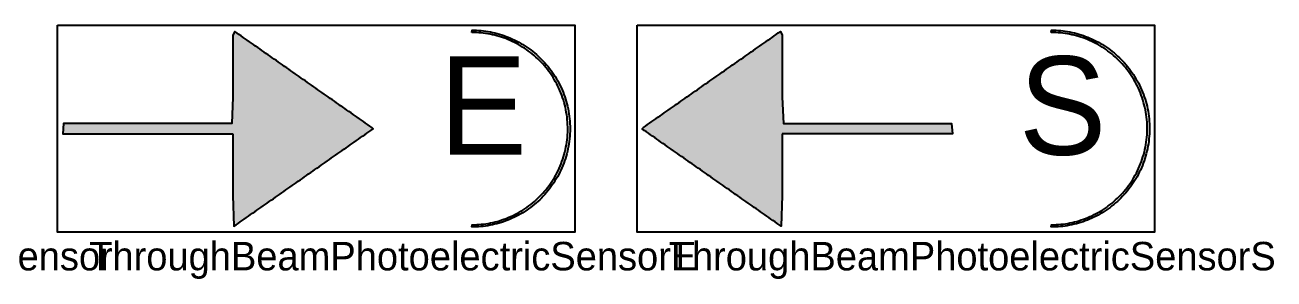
# Model space of a CAD drawing. Extents: x 0 to 1142, y -90 to 893.
# Drawn here: x 659.4 to 1142.2, y 121.9 to 220 of the extents above; entities that cross this region are included whole.
import ezdxf

# ---------------------------------------------------------------- set-up
doc = ezdxf.new("R2010")
doc.units = 0

msp = doc.modelspace()

# ---------------------------------------------------------------- hatches: boundary and pattern name
for points in [[(739.81, 178.03), (739.81, 154.11), (740.2, 142.28), (741, 142.84), (741.81, 143.4), (742.61, 143.96), (743.41, 144.52), (744.21, 145.08), (745.01, 145.64), (745.82, 146.21), (746.62, 146.77), (747.42, 147.33), (748.22, 147.89), (749.03, 148.45), (749.83, 149.01), (750.63, 149.57), (751.43, 150.13), (752.23, 150.69), (753.04, 151.26), (753.84, 151.82), (754.64, 152.38), (755.44, 152.94), (756.24, 153.5), (757.05, 154.06), (757.85, 154.62), (758.65, 155.18), (759.45, 155.74), (760.26, 156.31), (761.06, 156.87), (761.86, 157.43), (762.66, 157.99), (763.46, 158.55), (764.27, 159.11), (765.07, 159.67), (765.87, 160.23), (766.67, 160.79), (767.47, 161.36), (768.28, 161.92), (769.08, 162.48), (769.88, 163.04), (770.68, 163.6), (771.49, 164.16), (772.29, 164.72), (773.09, 165.28), (773.89, 165.85), (774.69, 166.41), (775.5, 166.97), (776.3, 167.53), (777.1, 168.09), (777.9, 168.65), (778.7, 169.21), (779.51, 169.77), (780.31, 170.33), (781.11, 170.9), (781.91, 171.46), (782.72, 172.02), (783.52, 172.58), (784.32, 173.14), (785.12, 173.7), (785.92, 174.26), (786.73, 174.82), (787.53, 175.38), (788.33, 175.95), (789.13, 176.51), (789.93, 177.07), (790.74, 177.63), (791.54, 178.19), (792.34, 178.75), (793.14, 179.31), (793.95, 179.87), (793.48, 180.44), (792.68, 181), (791.88, 181.56), (791.08, 182.12), (790.28, 182.68), (789.47, 183.24), (788.67, 183.8), (787.87, 184.36), (787.07, 184.93), (786.27, 185.49), (785.46, 186.05), (784.66, 186.61), (783.86, 187.17), (783.06, 187.73), (782.25, 188.29), (781.45, 188.85), (780.65, 189.42), (779.85, 189.98), (779.05, 190.54), (778.24, 191.1), (777.44, 191.66), (776.64, 192.22), (775.84, 192.78), (775.04, 193.35), (774.23, 193.91), (773.43, 194.47), (772.63, 195.03), (771.83, 195.59), (771.02, 196.15), (770.22, 196.71), (769.42, 197.27), (768.62, 197.84), (767.82, 198.4), (767.01, 198.96), (766.21, 199.52), (765.41, 200.08), (764.61, 200.64), (763.8, 201.2), (763, 201.77), (762.2, 202.33), (761.4, 202.89), (760.6, 203.45), (759.79, 204.01), (758.99, 204.57), (758.19, 205.13), (757.39, 205.69), (756.59, 206.26), (755.78, 206.82), (754.98, 207.38), (754.18, 207.94), (753.38, 208.5), (752.57, 209.06), (751.77, 209.62), (750.97, 210.19), (750.17, 210.75), (749.37, 211.31), (748.56, 211.87), (747.76, 212.43), (746.96, 212.99), (746.16, 213.55), (745.36, 214.11), (744.55, 214.68), (743.75, 215.24), (742.95, 215.8), (742.15, 216.36), (741.34, 216.92), (740.54, 217.48), (739.81, 216.05), (739.81, 192.14), (739.34, 181.97), (738.54, 181.97), (737.74, 181.97), (736.94, 181.97), (736.13, 181.97), (735.33, 181.97), (734.53, 181.97), (733.73, 181.97), (732.93, 181.97), (732.12, 181.97), (731.32, 181.97), (730.52, 181.97), (729.72, 181.97), (728.91, 181.97), (728.11, 181.97), (727.31, 181.97), (726.51, 181.97), (725.7, 181.97), (724.9, 181.97), (724.1, 181.97), (723.3, 181.97), (722.49, 181.97), (721.69, 181.97), (720.89, 181.97), (720.09, 181.97), (719.28, 181.97), (718.48, 181.97), (717.68, 181.97), (716.88, 181.97), (716.08, 181.97), (715.27, 181.97), (714.47, 181.97), (713.67, 181.97), (712.87, 181.97), (712.06, 181.97), (711.26, 181.97), (710.46, 181.97), (709.66, 181.97), (708.85, 181.97), (708.05, 181.97), (707.25, 181.97), (706.45, 181.97), (705.64, 181.97), (704.84, 181.97), (704.04, 181.97), (703.24, 181.97), (702.44, 181.97), (701.63, 181.97), (700.83, 181.97), (700.03, 181.97), (699.23, 181.97), (698.42, 181.97), (697.62, 181.97), (696.82, 181.97), (696.02, 181.97), (695.21, 181.97), (694.41, 181.97), (693.61, 181.97), (692.81, 181.97), (692, 181.97), (691.2, 181.97), (690.4, 181.97), (689.6, 181.97), (688.79, 181.97), (687.99, 181.97), (687.19, 181.97), (686.39, 181.97), (685.59, 181.97), (684.78, 181.97), (683.98, 181.97), (683.18, 181.97), (682.38, 181.97), (681.57, 181.97), (680.77, 181.97), (679.97, 181.97), (679.17, 181.97), (678.36, 181.97), (677.56, 181.97), (676.76, 181.97), (675.96, 181.97), (675.15, 181.97), (674.35, 181.97), (674.01, 178.03), (674.81, 178.03), (675.62, 178.03), (676.42, 178.03), (677.22, 178.03), (678.02, 178.03), (678.83, 178.03), (679.63, 178.03), (680.43, 178.03), (681.23, 178.03), (682.03, 178.03), (682.84, 178.03), (683.64, 178.03), (684.44, 178.03), (685.24, 178.03), (686.05, 178.03), (686.85, 178.03), (687.65, 178.03), (688.45, 178.03), (689.26, 178.03), (690.06, 178.03), (690.86, 178.03), (691.66, 178.03), (692.47, 178.03), (693.27, 178.03), (694.07, 178.03), (694.87, 178.03), (695.67, 178.03), (696.48, 178.03), (697.28, 178.03), (698.08, 178.03), (698.88, 178.03), (699.69, 178.03), (700.49, 178.03), (701.29, 178.03), (702.09, 178.03), (702.9, 178.03), (703.7, 178.03), (704.5, 178.03), (705.3, 178.03), (706.11, 178.03), (706.91, 178.03), (707.71, 178.03), (708.51, 178.03), (709.32, 178.03), (710.12, 178.03), (710.92, 178.03), (711.72, 178.03), (712.52, 178.03), (713.33, 178.03), (714.13, 178.03), (714.93, 178.03), (715.73, 178.03), (716.54, 178.03), (717.34, 178.03), (718.14, 178.03), (718.94, 178.03), (719.75, 178.03), (720.55, 178.03), (721.35, 178.03), (722.15, 178.03), (722.96, 178.03), (723.76, 178.03), (724.56, 178.03), (725.36, 178.03), (726.17, 178.03), (726.97, 178.03), (727.77, 178.03), (728.57, 178.03), (729.37, 178.03), (730.18, 178.03), (730.98, 178.03), (731.78, 178.03), (732.58, 178.03), (733.39, 178.03), (734.19, 178.03), (734.99, 178.03), (735.79, 178.03), (736.6, 178.03), (737.4, 178.03), (738.2, 178.03), (739, 178.03), (739.81, 178.03)], [(952.16, 178.03), (952.16, 154.11), (951.76, 142.28), (950.96, 142.84), (950.16, 143.4), (949.36, 143.96), (948.55, 144.52), (947.75, 145.08), (946.95, 145.64), (946.15, 146.21), (945.34, 146.77), (944.54, 147.33), (943.74, 147.89), (942.94, 148.45), (942.14, 149.01), (941.33, 149.57), (940.53, 150.13), (939.73, 150.69), (938.93, 151.26), (938.13, 151.82), (937.32, 152.38), (936.52, 152.94), (935.72, 153.5), (934.92, 154.06), (934.11, 154.62), (933.31, 155.18), (932.51, 155.74), (931.71, 156.31), (930.91, 156.87), (930.1, 157.43), (929.3, 157.99), (928.5, 158.55), (927.7, 159.11), (926.89, 159.67), (926.09, 160.23), (925.29, 160.79), (924.49, 161.36), (923.69, 161.92), (922.88, 162.48), (922.08, 163.04), (921.28, 163.6), (920.48, 164.16), (919.68, 164.72), (918.87, 165.28), (918.07, 165.85), (917.27, 166.41), (916.47, 166.97), (915.66, 167.53), (914.86, 168.09), (914.06, 168.65), (913.26, 169.21), (912.46, 169.77), (911.65, 170.33), (910.85, 170.9), (910.05, 171.46), (909.25, 172.02), (908.45, 172.58), (907.64, 173.14), (906.84, 173.7), (906.04, 174.26), (905.24, 174.82), (904.43, 175.38), (903.63, 175.95), (902.83, 176.51), (902.03, 177.07), (901.23, 177.63), (900.42, 178.19), (899.62, 178.75), (898.82, 179.31), (898.02, 179.87), (898.48, 180.44), (899.28, 181), (900.08, 181.56), (900.88, 182.12), (901.69, 182.68), (902.49, 183.24), (903.29, 183.8), (904.09, 184.36), (904.9, 184.93), (905.7, 185.49), (906.5, 186.05), (907.3, 186.61), (908.1, 187.17), (908.91, 187.73), (909.71, 188.29), (910.51, 188.85), (911.31, 189.42), (912.12, 189.98), (912.92, 190.54), (913.72, 191.1), (914.52, 191.66), (915.32, 192.22), (916.13, 192.78), (916.93, 193.35), (917.73, 193.91), (918.53, 194.47), (919.33, 195.03), (920.14, 195.59), (920.94, 196.15), (921.74, 196.71), (922.54, 197.27), (923.35, 197.84), (924.15, 198.4), (924.95, 198.96), (925.75, 199.52), (926.55, 200.08), (927.36, 200.64), (928.16, 201.2), (928.96, 201.77), (929.76, 202.33), (930.56, 202.89), (931.37, 203.45), (932.17, 204.01), (932.97, 204.57), (933.77, 205.13), (934.58, 205.69), (935.38, 206.26), (936.18, 206.82), (936.98, 207.38), (937.78, 207.94), (938.59, 208.5), (939.39, 209.06), (940.19, 209.62), (940.99, 210.19), (941.79, 210.75), (942.6, 211.31), (943.4, 211.87), (944.2, 212.43), (945, 212.99), (945.81, 213.55), (946.61, 214.11), (947.41, 214.68), (948.21, 215.24), (949.01, 215.8), (949.82, 216.36), (950.62, 216.92), (951.42, 217.48), (952.16, 216.05), (952.16, 192.14), (952.62, 181.97), (953.42, 181.97), (954.22, 181.97), (955.03, 181.97), (955.83, 181.97), (956.63, 181.97), (957.43, 181.97), (958.24, 181.97), (959.04, 181.97), (959.84, 181.97), (960.64, 181.97), (961.44, 181.97), (962.25, 181.97), (963.05, 181.97), (963.85, 181.97), (964.65, 181.97), (965.46, 181.97), (966.26, 181.97), (967.06, 181.97), (967.86, 181.97), (968.67, 181.97), (969.47, 181.97), (970.27, 181.97), (971.07, 181.97), (971.88, 181.97), (972.68, 181.97), (973.48, 181.97), (974.28, 181.97), (975.09, 181.97), (975.89, 181.97), (976.69, 181.97), (977.49, 181.97), (978.29, 181.97), (979.1, 181.97), (979.9, 181.97), (980.7, 181.97), (981.5, 181.97), (982.31, 181.97), (983.11, 181.97), (983.91, 181.97), (984.71, 181.97), (985.52, 181.97), (986.32, 181.97), (987.12, 181.97), (987.92, 181.97), (988.73, 181.97), (989.53, 181.97), (990.33, 181.97), (991.13, 181.97), (991.94, 181.97), (992.74, 181.97), (993.54, 181.97), (994.34, 181.97), (995.14, 181.97), (995.95, 181.97), (996.75, 181.97), (997.55, 181.97), (998.35, 181.97), (999.16, 181.97), (999.96, 181.97), (1000.76, 181.97), (1001.56, 181.97), (1002.37, 181.97), (1003.17, 181.97), (1003.97, 181.97), (1004.77, 181.97), (1005.58, 181.97), (1006.38, 181.97), (1007.18, 181.97), (1007.98, 181.97), (1008.78, 181.97), (1009.59, 181.97), (1010.39, 181.97), (1011.19, 181.97), (1011.99, 181.97), (1012.8, 181.97), (1013.6, 181.97), (1014.4, 181.97), (1015.2, 181.97), (1016.01, 181.97), (1016.81, 181.97), (1017.61, 181.97), (1017.95, 178.03), (1017.15, 178.03), (1016.35, 178.03), (1015.55, 178.03), (1014.74, 178.03), (1013.94, 178.03), (1013.14, 178.03), (1012.34, 178.03), (1011.53, 178.03), (1010.73, 178.03), (1009.93, 178.03), (1009.13, 178.03), (1008.32, 178.03), (1007.52, 178.03), (1006.72, 178.03), (1005.92, 178.03), (1005.11, 178.03), (1004.31, 178.03), (1003.51, 178.03), (1002.71, 178.03), (1001.9, 178.03), (1001.1, 178.03), (1000.3, 178.03), (999.5, 178.03), (998.7, 178.03), (997.89, 178.03), (997.09, 178.03), (996.29, 178.03), (995.49, 178.03), (994.68, 178.03), (993.88, 178.03), (993.08, 178.03), (992.28, 178.03), (991.47, 178.03), (990.67, 178.03), (989.87, 178.03), (989.07, 178.03), (988.26, 178.03), (987.46, 178.03), (986.66, 178.03), (985.86, 178.03), (985.05, 178.03), (984.25, 178.03), (983.45, 178.03), (982.65, 178.03), (981.85, 178.03), (981.04, 178.03), (980.24, 178.03), (979.44, 178.03), (978.64, 178.03), (977.83, 178.03), (977.03, 178.03), (976.23, 178.03), (975.43, 178.03), (974.62, 178.03), (973.82, 178.03), (973.02, 178.03), (972.22, 178.03), (971.41, 178.03), (970.61, 178.03), (969.81, 178.03), (969.01, 178.03), (968.2, 178.03), (967.4, 178.03), (966.6, 178.03), (965.8, 178.03), (965, 178.03), (964.19, 178.03), (963.39, 178.03), (962.59, 178.03), (961.79, 178.03), (960.98, 178.03), (960.18, 178.03), (959.38, 178.03), (958.58, 178.03), (957.77, 178.03), (956.97, 178.03), (956.17, 178.03), (955.37, 178.03), (954.56, 178.03), (953.76, 178.03), (952.96, 178.03), (952.16, 178.03)]]:
    msp.add_hatch(color=7).paths.add_polyline_path(points, flags=0)

# ---------------------------------------------------------------- linework, layer by layer
at = {"color": 0, "true_color": 0xcccccc}
for points in [[(672, 220), (872, 220), (872, 140), (672, 140)], [(896, 220), (1096, 220), (1096, 140), (896, 140)]]:
    msp.add_lwpolyline(points, close=True, dxfattribs=at)
at = {"color": 0, "true_color": 0x000000}
for points in [[(739.81, 178.03), (739.81, 154.11), (740.2, 142.28), (741, 142.84), (741.81, 143.4), (742.61, 143.96), (743.41, 144.52), (744.21, 145.08), (745.01, 145.64), (745.82, 146.21), (746.62, 146.77), (747.42, 147.33), (748.22, 147.89), (749.03, 148.45), (749.83, 149.01), (750.63, 149.57), (751.43, 150.13), (752.23, 150.69), (753.04, 151.26), (753.84, 151.82), (754.64, 152.38), (755.44, 152.94), (756.24, 153.5), (757.05, 154.06), (757.85, 154.62), (758.65, 155.18), (759.45, 155.74), (760.26, 156.31), (761.06, 156.87), (761.86, 157.43), (762.66, 157.99), (763.46, 158.55), (764.27, 159.11), (765.07, 159.67), (765.87, 160.23), (766.67, 160.79), (767.47, 161.36), (768.28, 161.92), (769.08, 162.48), (769.88, 163.04), (770.68, 163.6), (771.49, 164.16), (772.29, 164.72), (773.09, 165.28), (773.89, 165.85), (774.69, 166.41), (775.5, 166.97), (776.3, 167.53), (777.1, 168.09), (777.9, 168.65), (778.7, 169.21), (779.51, 169.77), (780.31, 170.33), (781.11, 170.9), (781.91, 171.46), (782.72, 172.02), (783.52, 172.58), (784.32, 173.14), (785.12, 173.7), (785.92, 174.26), (786.73, 174.82), (787.53, 175.38), (788.33, 175.95), (789.13, 176.51), (789.93, 177.07), (790.74, 177.63), (791.54, 178.19), (792.34, 178.75), (793.14, 179.31), (793.95, 179.87), (793.48, 180.44), (792.68, 181), (791.88, 181.56), (791.08, 182.12), (790.28, 182.68), (789.47, 183.24), (788.67, 183.8), (787.87, 184.36), (787.07, 184.93), (786.27, 185.49), (785.46, 186.05), (784.66, 186.61), (783.86, 187.17), (783.06, 187.73), (782.25, 188.29), (781.45, 188.85), (780.65, 189.42), (779.85, 189.98), (779.05, 190.54), (778.24, 191.1), (777.44, 191.66), (776.64, 192.22), (775.84, 192.78), (775.04, 193.35), (774.23, 193.91), (773.43, 194.47), (772.63, 195.03), (771.83, 195.59), (771.02, 196.15), (770.22, 196.71), (769.42, 197.27), (768.62, 197.84), (767.82, 198.4), (767.01, 198.96), (766.21, 199.52), (765.41, 200.08), (764.61, 200.64), (763.8, 201.2), (763, 201.77), (762.2, 202.33), (761.4, 202.89), (760.6, 203.45), (759.79, 204.01), (758.99, 204.57), (758.19, 205.13), (757.39, 205.69), (756.59, 206.26), (755.78, 206.82), (754.98, 207.38), (754.18, 207.94), (753.38, 208.5), (752.57, 209.06), (751.77, 209.62), (750.97, 210.19), (750.17, 210.75), (749.37, 211.31), (748.56, 211.87), (747.76, 212.43), (746.96, 212.99), (746.16, 213.55), (745.36, 214.11), (744.55, 214.68), (743.75, 215.24), (742.95, 215.8), (742.15, 216.36), (741.34, 216.92), (740.54, 217.48), (739.81, 216.05), (739.81, 192.14), (739.34, 181.97), (738.54, 181.97), (737.74, 181.97), (736.94, 181.97), (736.13, 181.97), (735.33, 181.97), (734.53, 181.97), (733.73, 181.97), (732.93, 181.97), (732.12, 181.97), (731.32, 181.97), (730.52, 181.97), (729.72, 181.97), (728.91, 181.97), (728.11, 181.97), (727.31, 181.97), (726.51, 181.97), (725.7, 181.97), (724.9, 181.97), (724.1, 181.97), (723.3, 181.97), (722.49, 181.97), (721.69, 181.97), (720.89, 181.97), (720.09, 181.97), (719.28, 181.97), (718.48, 181.97), (717.68, 181.97), (716.88, 181.97), (716.08, 181.97), (715.27, 181.97), (714.47, 181.97), (713.67, 181.97), (712.87, 181.97), (712.06, 181.97), (711.26, 181.97), (710.46, 181.97), (709.66, 181.97), (708.85, 181.97), (708.05, 181.97), (707.25, 181.97), (706.45, 181.97), (705.64, 181.97), (704.84, 181.97), (704.04, 181.97), (703.24, 181.97), (702.44, 181.97), (701.63, 181.97), (700.83, 181.97), (700.03, 181.97), (699.23, 181.97), (698.42, 181.97), (697.62, 181.97), (696.82, 181.97), (696.02, 181.97), (695.21, 181.97), (694.41, 181.97), (693.61, 181.97), (692.81, 181.97), (692, 181.97), (691.2, 181.97), (690.4, 181.97), (689.6, 181.97), (688.79, 181.97), (687.99, 181.97), (687.19, 181.97), (686.39, 181.97), (685.59, 181.97), (684.78, 181.97), (683.98, 181.97), (683.18, 181.97), (682.38, 181.97), (681.57, 181.97), (680.77, 181.97), (679.97, 181.97), (679.17, 181.97), (678.36, 181.97), (677.56, 181.97), (676.76, 181.97), (675.96, 181.97), (675.15, 181.97), (674.35, 181.97), (674.01, 178.03), (674.81, 178.03), (675.62, 178.03), (676.42, 178.03), (677.22, 178.03), (678.02, 178.03), (678.83, 178.03), (679.63, 178.03), (680.43, 178.03), (681.23, 178.03), (682.03, 178.03), (682.84, 178.03), (683.64, 178.03), (684.44, 178.03), (685.24, 178.03), (686.05, 178.03), (686.85, 178.03), (687.65, 178.03), (688.45, 178.03), (689.26, 178.03), (690.06, 178.03), (690.86, 178.03), (691.66, 178.03), (692.47, 178.03), (693.27, 178.03), (694.07, 178.03), (694.87, 178.03), (695.67, 178.03), (696.48, 178.03), (697.28, 178.03), (698.08, 178.03), (698.88, 178.03), (699.69, 178.03), (700.49, 178.03), (701.29, 178.03), (702.09, 178.03), (702.9, 178.03), (703.7, 178.03), (704.5, 178.03), (705.3, 178.03), (706.11, 178.03), (706.91, 178.03), (707.71, 178.03), (708.51, 178.03), (709.32, 178.03), (710.12, 178.03), (710.92, 178.03), (711.72, 178.03), (712.52, 178.03), (713.33, 178.03), (714.13, 178.03), (714.93, 178.03), (715.73, 178.03), (716.54, 178.03), (717.34, 178.03), (718.14, 178.03), (718.94, 178.03), (719.75, 178.03), (720.55, 178.03), (721.35, 178.03), (722.15, 178.03), (722.96, 178.03), (723.76, 178.03), (724.56, 178.03), (725.36, 178.03), (726.17, 178.03), (726.97, 178.03), (727.77, 178.03), (728.57, 178.03), (729.37, 178.03), (730.18, 178.03), (730.98, 178.03), (731.78, 178.03), (732.58, 178.03), (733.39, 178.03), (734.19, 178.03), (734.99, 178.03), (735.79, 178.03), (736.6, 178.03), (737.4, 178.03), (738.2, 178.03), (739, 178.03), (739.81, 178.03)], [(832.12, 217.14), (832.22, 218), (833.12, 217.99), (834.01, 217.95), (834.9, 217.9), (835.79, 217.82), (836.69, 217.73), (837.57, 217.61), (838.46, 217.47), (839.34, 217.31), (840.22, 217.13), (841.1, 216.93), (841.97, 216.71), (842.83, 216.47), (843.69, 216.2), (844.55, 215.92), (845.4, 215.61), (846.24, 215.28), (847.08, 214.94), (847.9, 214.57), (848.73, 214.18), (849.54, 213.77), (850.34, 213.35), (851.14, 212.9), (851.92, 212.43), (852.69, 211.94), (853.46, 211.44), (854.21, 210.91), (854.95, 210.37), (855.68, 209.8), (856.4, 209.22), (857.1, 208.62), (857.79, 208), (858.47, 207.37), (859.13, 206.71), (859.78, 206.04), (860.41, 205.35), (861.03, 204.65), (861.63, 203.93), (862.22, 203.19), (862.78, 202.43), (863.33, 201.67), (863.86, 200.88), (864.37, 200.08), (864.87, 199.27), (865.34, 198.45), (865.79, 197.61), (866.23, 196.75), (866.64, 195.89), (867.03, 195.01), (867.4, 194.13), (867.75, 193.23), (868.07, 192.32), (868.37, 191.41), (868.65, 190.48), (868.91, 189.55), (869.14, 188.61), (869.34, 187.66), (869.53, 186.71), (869.68, 185.75), (869.82, 184.79), (869.93, 183.82), (870.01, 182.85), (870.07, 181.88), (870.11, 180.91), (870.12, 179.93), (870.1, 178.96), (870.06, 177.99), (870, 177.02), (869.91, 176.05), (869.8, 175.08), (869.66, 174.12), (869.5, 173.16), (869.32, 172.21), (869.11, 171.26), (868.87, 170.32), (868.61, 169.39), (868.33, 168.47), (868.03, 167.55), (867.7, 166.64), (867.35, 165.75), (866.98, 164.86), (866.58, 163.99), (866.17, 163.13), (865.73, 162.28), (865.28, 161.44), (864.8, 160.61), (864.3, 159.8), (863.79, 159.01), (863.26, 158.23), (862.71, 157.46), (862.14, 156.71), (861.55, 155.97), (860.95, 155.25), (860.33, 154.55), (859.69, 153.87), (859.04, 153.2), (858.38, 152.55), (857.7, 151.91), (857.01, 151.29), (856.3, 150.7), (855.58, 150.12), (854.85, 149.56), (854.11, 149.01), (853.35, 148.49), (852.59, 147.99), (851.81, 147.5), (851.03, 147.04), (850.23, 146.59), (849.43, 146.17), (848.61, 145.76), (847.79, 145.38), (846.96, 145.01), (846.12, 144.67), (845.28, 144.35), (844.43, 144.04), (843.57, 143.76), (842.71, 143.5), (841.85, 143.26), (840.97, 143.04), (840.1, 142.84), (839.22, 142.66), (838.34, 142.51), (837.45, 142.37), (836.56, 142.26), (835.67, 142.16), (834.78, 142.09), (833.89, 142.04), (832.99, 142.01), (832.12, 142.02), (832.24, 142.86), (833.13, 142.87), (834.03, 142.91), (834.92, 142.96), (835.81, 143.04), (836.7, 143.14), (837.59, 143.26), (838.48, 143.4), (839.36, 143.57), (840.24, 143.75), (841.11, 143.96), (841.98, 144.19), (842.84, 144.44), (843.7, 144.71), (844.56, 145), (845.4, 145.32), (846.24, 145.65), (847.08, 146.01), (847.9, 146.38), (848.72, 146.78), (849.53, 147.2), (850.32, 147.64), (851.11, 148.1), (851.89, 148.57), (852.66, 149.07), (853.42, 149.59), (854.16, 150.13), (854.9, 150.69), (855.62, 151.26), (856.32, 151.86), (857.02, 152.47), (857.7, 153.11), (858.36, 153.76), (859.01, 154.42), (859.65, 155.11), (860.27, 155.81), (860.87, 156.53), (861.46, 157.27), (862.02, 158.02), (862.57, 158.79), (863.11, 159.57), (863.62, 160.37), (864.11, 161.18), (864.58, 162.01), (865.03, 162.85), (865.47, 163.7), (865.88, 164.57), (866.26, 165.45), (866.63, 166.34), (866.97, 167.24), (867.29, 168.14), (867.59, 169.06), (867.86, 169.99), (868.11, 170.93), (868.33, 171.87), (868.53, 172.82), (868.7, 173.77), (868.85, 174.73), (868.98, 175.7), (869.08, 176.66), (869.15, 177.63), (869.2, 178.61), (869.22, 179.58), (869.22, 180.55), (869.19, 181.53), (869.14, 182.5), (869.06, 183.47), (868.96, 184.44), (868.83, 185.4), (868.68, 186.36), (868.5, 187.31), (868.3, 188.26), (868.07, 189.2), (867.82, 190.14), (867.55, 191.06), (867.25, 191.98), (866.92, 192.89), (866.58, 193.79), (866.21, 194.67), (865.82, 195.55), (865.41, 196.41), (864.97, 197.27), (864.52, 198.1), (864.04, 198.93), (863.55, 199.74), (863.03, 200.54), (862.5, 201.32), (861.95, 202.08), (861.38, 202.83), (860.79, 203.57), (860.18, 204.28), (859.56, 204.98), (858.93, 205.67), (858.27, 206.33), (857.61, 206.98), (856.92, 207.61), (856.23, 208.22), (855.52, 208.82), (854.8, 209.39), (854.06, 209.95), (853.31, 210.48), (852.55, 211), (851.78, 211.49), (851, 211.97), (850.21, 212.42), (849.41, 212.86), (848.61, 213.28), (847.79, 213.67), (846.96, 214.04), (846.13, 214.4), (845.29, 214.73), (844.44, 215.04), (843.59, 215.33), (842.73, 215.6), (841.86, 215.84), (840.99, 216.07), (840.11, 216.27), (839.24, 216.46), (838.35, 216.62), (837.47, 216.76), (836.58, 216.87), (835.69, 216.97), (834.8, 217.04), (833.91, 217.1), (833.01, 217.13), (832.12, 217.14)], [(952.16, 178.03), (952.16, 154.11), (951.76, 142.28), (950.96, 142.84), (950.16, 143.4), (949.36, 143.96), (948.55, 144.52), (947.75, 145.08), (946.95, 145.64), (946.15, 146.21), (945.34, 146.77), (944.54, 147.33), (943.74, 147.89), (942.94, 148.45), (942.14, 149.01), (941.33, 149.57), (940.53, 150.13), (939.73, 150.69), (938.93, 151.26), (938.13, 151.82), (937.32, 152.38), (936.52, 152.94), (935.72, 153.5), (934.92, 154.06), (934.11, 154.62), (933.31, 155.18), (932.51, 155.74), (931.71, 156.31), (930.91, 156.87), (930.1, 157.43), (929.3, 157.99), (928.5, 158.55), (927.7, 159.11), (926.89, 159.67), (926.09, 160.23), (925.29, 160.79), (924.49, 161.36), (923.69, 161.92), (922.88, 162.48), (922.08, 163.04), (921.28, 163.6), (920.48, 164.16), (919.68, 164.72), (918.87, 165.28), (918.07, 165.85), (917.27, 166.41), (916.47, 166.97), (915.66, 167.53), (914.86, 168.09), (914.06, 168.65), (913.26, 169.21), (912.46, 169.77), (911.65, 170.33), (910.85, 170.9), (910.05, 171.46), (909.25, 172.02), (908.45, 172.58), (907.64, 173.14), (906.84, 173.7), (906.04, 174.26), (905.24, 174.82), (904.43, 175.38), (903.63, 175.95), (902.83, 176.51), (902.03, 177.07), (901.23, 177.63), (900.42, 178.19), (899.62, 178.75), (898.82, 179.31), (898.02, 179.87), (898.48, 180.44), (899.28, 181), (900.08, 181.56), (900.88, 182.12), (901.69, 182.68), (902.49, 183.24), (903.29, 183.8), (904.09, 184.36), (904.9, 184.93), (905.7, 185.49), (906.5, 186.05), (907.3, 186.61), (908.1, 187.17), (908.91, 187.73), (909.71, 188.29), (910.51, 188.85), (911.31, 189.42), (912.12, 189.98), (912.92, 190.54), (913.72, 191.1), (914.52, 191.66), (915.32, 192.22), (916.13, 192.78), (916.93, 193.35), (917.73, 193.91), (918.53, 194.47), (919.33, 195.03), (920.14, 195.59), (920.94, 196.15), (921.74, 196.71), (922.54, 197.27), (923.35, 197.84), (924.15, 198.4), (924.95, 198.96), (925.75, 199.52), (926.55, 200.08), (927.36, 200.64), (928.16, 201.2), (928.96, 201.77), (929.76, 202.33), (930.56, 202.89), (931.37, 203.45), (932.17, 204.01), (932.97, 204.57), (933.77, 205.13), (934.58, 205.69), (935.38, 206.26), (936.18, 206.82), (936.98, 207.38), (937.78, 207.94), (938.59, 208.5), (939.39, 209.06), (940.19, 209.62), (940.99, 210.19), (941.79, 210.75), (942.6, 211.31), (943.4, 211.87), (944.2, 212.43), (945, 212.99), (945.81, 213.55), (946.61, 214.11), (947.41, 214.68), (948.21, 215.24), (949.01, 215.8), (949.82, 216.36), (950.62, 216.92), (951.42, 217.48), (952.16, 216.05), (952.16, 192.14), (952.62, 181.97), (953.42, 181.97), (954.22, 181.97), (955.03, 181.97), (955.83, 181.97), (956.63, 181.97), (957.43, 181.97), (958.24, 181.97), (959.04, 181.97), (959.84, 181.97), (960.64, 181.97), (961.44, 181.97), (962.25, 181.97), (963.05, 181.97), (963.85, 181.97), (964.65, 181.97), (965.46, 181.97), (966.26, 181.97), (967.06, 181.97), (967.86, 181.97), (968.67, 181.97), (969.47, 181.97), (970.27, 181.97), (971.07, 181.97), (971.88, 181.97), (972.68, 181.97), (973.48, 181.97), (974.28, 181.97), (975.09, 181.97), (975.89, 181.97), (976.69, 181.97), (977.49, 181.97), (978.29, 181.97), (979.1, 181.97), (979.9, 181.97), (980.7, 181.97), (981.5, 181.97), (982.31, 181.97), (983.11, 181.97), (983.91, 181.97), (984.71, 181.97), (985.52, 181.97), (986.32, 181.97), (987.12, 181.97), (987.92, 181.97), (988.73, 181.97), (989.53, 181.97), (990.33, 181.97), (991.13, 181.97), (991.94, 181.97), (992.74, 181.97), (993.54, 181.97), (994.34, 181.97), (995.14, 181.97), (995.95, 181.97), (996.75, 181.97), (997.55, 181.97), (998.35, 181.97), (999.16, 181.97), (999.96, 181.97), (1000.76, 181.97), (1001.56, 181.97), (1002.37, 181.97), (1003.17, 181.97), (1003.97, 181.97), (1004.77, 181.97), (1005.58, 181.97), (1006.38, 181.97), (1007.18, 181.97), (1007.98, 181.97), (1008.78, 181.97), (1009.59, 181.97), (1010.39, 181.97), (1011.19, 181.97), (1011.99, 181.97), (1012.8, 181.97), (1013.6, 181.97), (1014.4, 181.97), (1015.2, 181.97), (1016.01, 181.97), (1016.81, 181.97), (1017.61, 181.97), (1017.95, 178.03), (1017.15, 178.03), (1016.35, 178.03), (1015.55, 178.03), (1014.74, 178.03), (1013.94, 178.03), (1013.14, 178.03), (1012.34, 178.03), (1011.53, 178.03), (1010.73, 178.03), (1009.93, 178.03), (1009.13, 178.03), (1008.32, 178.03), (1007.52, 178.03), (1006.72, 178.03), (1005.92, 178.03), (1005.11, 178.03), (1004.31, 178.03), (1003.51, 178.03), (1002.71, 178.03), (1001.9, 178.03), (1001.1, 178.03), (1000.3, 178.03), (999.5, 178.03), (998.7, 178.03), (997.89, 178.03), (997.09, 178.03), (996.29, 178.03), (995.49, 178.03), (994.68, 178.03), (993.88, 178.03), (993.08, 178.03), (992.28, 178.03), (991.47, 178.03), (990.67, 178.03), (989.87, 178.03), (989.07, 178.03), (988.26, 178.03), (987.46, 178.03), (986.66, 178.03), (985.86, 178.03), (985.05, 178.03), (984.25, 178.03), (983.45, 178.03), (982.65, 178.03), (981.85, 178.03), (981.04, 178.03), (980.24, 178.03), (979.44, 178.03), (978.64, 178.03), (977.83, 178.03), (977.03, 178.03), (976.23, 178.03), (975.43, 178.03), (974.62, 178.03), (973.82, 178.03), (973.02, 178.03), (972.22, 178.03), (971.41, 178.03), (970.61, 178.03), (969.81, 178.03), (969.01, 178.03), (968.2, 178.03), (967.4, 178.03), (966.6, 178.03), (965.8, 178.03), (965, 178.03), (964.19, 178.03), (963.39, 178.03), (962.59, 178.03), (961.79, 178.03), (960.98, 178.03), (960.18, 178.03), (959.38, 178.03), (958.58, 178.03), (957.77, 178.03), (956.97, 178.03), (956.17, 178.03), (955.37, 178.03), (954.56, 178.03), (953.76, 178.03), (952.96, 178.03), (952.16, 178.03)], [(1056.12, 217.14), (1056.22, 218), (1057.12, 217.99), (1058.01, 217.95), (1058.9, 217.9), (1059.79, 217.82), (1060.69, 217.73), (1061.57, 217.61), (1062.46, 217.47), (1063.34, 217.31), (1064.22, 217.13), (1065.1, 216.93), (1065.97, 216.71), (1066.83, 216.47), (1067.69, 216.2), (1068.55, 215.92), (1069.4, 215.61), (1070.24, 215.28), (1071.08, 214.94), (1071.9, 214.57), (1072.73, 214.18), (1073.54, 213.77), (1074.34, 213.35), (1075.14, 212.9), (1075.92, 212.43), (1076.69, 211.94), (1077.46, 211.44), (1078.21, 210.91), (1078.95, 210.37), (1079.68, 209.8), (1080.4, 209.22), (1081.1, 208.62), (1081.79, 208), (1082.47, 207.37), (1083.13, 206.71), (1083.78, 206.04), (1084.41, 205.35), (1085.03, 204.65), (1085.63, 203.93), (1086.22, 203.19), (1086.78, 202.43), (1087.33, 201.67), (1087.86, 200.88), (1088.37, 200.08), (1088.87, 199.27), (1089.34, 198.45), (1089.79, 197.61), (1090.23, 196.75), (1090.64, 195.89), (1091.03, 195.01), (1091.4, 194.13), (1091.75, 193.23), (1092.07, 192.32), (1092.37, 191.41), (1092.65, 190.48), (1092.91, 189.55), (1093.14, 188.61), (1093.34, 187.66), (1093.53, 186.71), (1093.68, 185.75), (1093.82, 184.79), (1093.93, 183.82), (1094.01, 182.85), (1094.07, 181.88), (1094.11, 180.91), (1094.12, 179.93), (1094.1, 178.96), (1094.06, 177.99), (1094, 177.02), (1093.91, 176.05), (1093.8, 175.08), (1093.66, 174.12), (1093.5, 173.16), (1093.32, 172.21), (1093.11, 171.26), (1092.87, 170.32), (1092.61, 169.39), (1092.33, 168.47), (1092.03, 167.55), (1091.7, 166.64), (1091.35, 165.75), (1090.98, 164.86), (1090.58, 163.99), (1090.17, 163.13), (1089.73, 162.28), (1089.28, 161.44), (1088.8, 160.61), (1088.3, 159.8), (1087.79, 159.01), (1087.26, 158.23), (1086.71, 157.46), (1086.14, 156.71), (1085.55, 155.97), (1084.95, 155.25), (1084.33, 154.55), (1083.69, 153.87), (1083.04, 153.2), (1082.38, 152.55), (1081.7, 151.91), (1081.01, 151.29), (1080.3, 150.7), (1079.58, 150.12), (1078.85, 149.56), (1078.11, 149.01), (1077.35, 148.49), (1076.59, 147.99), (1075.81, 147.5), (1075.03, 147.04), (1074.23, 146.59), (1073.43, 146.17), (1072.61, 145.76), (1071.79, 145.38), (1070.96, 145.01), (1070.12, 144.67), (1069.28, 144.35), (1068.43, 144.04), (1067.57, 143.76), (1066.71, 143.5), (1065.85, 143.26), (1064.97, 143.04), (1064.1, 142.84), (1063.22, 142.66), (1062.34, 142.51), (1061.45, 142.37), (1060.56, 142.26), (1059.67, 142.16), (1058.78, 142.09), (1057.89, 142.04), (1056.99, 142.01), (1056.12, 142.02), (1056.24, 142.86), (1057.13, 142.87), (1058.03, 142.91), (1058.92, 142.96), (1059.81, 143.04), (1060.7, 143.14), (1061.59, 143.26), (1062.48, 143.4), (1063.36, 143.57), (1064.24, 143.75), (1065.11, 143.96), (1065.98, 144.19), (1066.84, 144.44), (1067.7, 144.71), (1068.56, 145), (1069.4, 145.32), (1070.24, 145.65), (1071.08, 146.01), (1071.9, 146.38), (1072.72, 146.78), (1073.53, 147.2), (1074.32, 147.64), (1075.11, 148.1), (1075.89, 148.57), (1076.66, 149.07), (1077.42, 149.59), (1078.16, 150.13), (1078.9, 150.69), (1079.62, 151.26), (1080.32, 151.86), (1081.02, 152.47), (1081.7, 153.11), (1082.36, 153.76), (1083.01, 154.42), (1083.65, 155.11), (1084.27, 155.81), (1084.87, 156.53), (1085.46, 157.27), (1086.02, 158.02), (1086.57, 158.79), (1087.11, 159.57), (1087.62, 160.37), (1088.11, 161.18), (1088.58, 162.01), (1089.03, 162.85), (1089.47, 163.7), (1089.88, 164.57), (1090.26, 165.45), (1090.63, 166.34), (1090.97, 167.24), (1091.29, 168.14), (1091.59, 169.06), (1091.86, 169.99), (1092.11, 170.93), (1092.33, 171.87), (1092.53, 172.82), (1092.7, 173.77), (1092.85, 174.73), (1092.98, 175.7), (1093.08, 176.66), (1093.15, 177.63), (1093.2, 178.61), (1093.22, 179.58), (1093.22, 180.55), (1093.19, 181.53), (1093.14, 182.5), (1093.06, 183.47), (1092.96, 184.44), (1092.83, 185.4), (1092.68, 186.36), (1092.5, 187.31), (1092.3, 188.26), (1092.07, 189.2), (1091.82, 190.14), (1091.55, 191.06), (1091.25, 191.98), (1090.92, 192.89), (1090.58, 193.79), (1090.21, 194.67), (1089.82, 195.55), (1089.41, 196.41), (1088.97, 197.27), (1088.52, 198.1), (1088.04, 198.93), (1087.55, 199.74), (1087.03, 200.54), (1086.5, 201.32), (1085.95, 202.08), (1085.38, 202.83), (1084.79, 203.57), (1084.18, 204.28), (1083.56, 204.98), (1082.93, 205.67), (1082.27, 206.33), (1081.61, 206.98), (1080.92, 207.61), (1080.23, 208.22), (1079.52, 208.82), (1078.8, 209.39), (1078.06, 209.95), (1077.31, 210.48), (1076.55, 211), (1075.78, 211.49), (1075, 211.97), (1074.21, 212.42), (1073.41, 212.86), (1072.61, 213.28), (1071.79, 213.67), (1070.96, 214.04), (1070.13, 214.4), (1069.29, 214.73), (1068.44, 215.04), (1067.59, 215.33), (1066.73, 215.6), (1065.86, 215.84), (1064.99, 216.07), (1064.11, 216.27), (1063.24, 216.46), (1062.35, 216.62), (1061.47, 216.76), (1060.58, 216.87), (1059.69, 216.97), (1058.8, 217.04), (1057.91, 217.1), (1057.01, 217.13), (1056.12, 217.14)]]:
    msp.add_lwpolyline(points, close=True, dxfattribs=at)

# ---------------------------------------------------------------- texts
for s, p in [('E', (819.59, 169.91)), ('S', (1043.59, 169.91))]:
    msp.add_text(s, height=37.99, dxfattribs=at).set_placement(p)
at = {"color": 0, "true_color": 0x888888}
for s, p in [('PhotoelectricRetroReflectiveSensor', (461.17, 125.25)), ('ThroughBeamPhotoelectricSensorE', (684.25, 125.25)), ('ThroughBeamPhotoelectricSensorS', (908.25, 125.25))]:
    msp.add_text(s, height=11, dxfattribs=at).set_placement(p)

doc.saveas('drawing.dxf')
